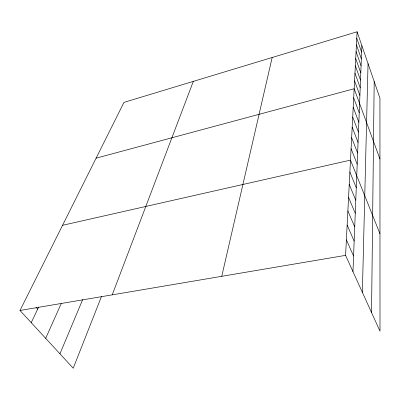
<?xml version="1.0" encoding="UTF-8"?>
<svg xmlns="http://www.w3.org/2000/svg" width="400" height="400" viewBox="0 0 400 400"><rect width="100%" height="100%" fill="white"/><g stroke="black" fill="none" stroke-linecap="round" stroke-linejoin="round"><path stroke-width="0.6" d="M371.54 312.545L374.19 81.475M362.36 292.315L368.045 63.62M352.96 271.605L361.87 45.655M357.095 31.785L379.94 98.205L380 331.19L345.59 255.36L357.095 31.785L123.985 102.38L20 310.46L73.215 368.215L101.505 296.455M221.745 276.315L272.175 57.5M112.225 294.855L193.32 81.38M59.945 353.815L82.665 299.595M45.685 338.335L61.25 303.5M31.235 322.65L38.72 306.93M96.11 158.16L354.165 88.75L379.955 159.005M62.555 225.305L350.49 160.125L379.975 233.775M20 310.46L345.59 255.36M36.065 307.3L37.685 309.105M346.39 239.85L353.575 256.03M347.15 225.045L354.16 241.15M347.88 210.905L354.725 226.925M348.575 197.38L355.26 213.305M349.24 184.43L355.775 200.255M349.88 172.025L356.27 187.745M351.08 148.7L357.195 164.2M351.645 137.725L357.635 153.11M352.19 127.175L358.055 142.44M352.71 117.025L358.46 132.165M353.215 107.25L358.85 122.27M353.7 97.835L359.225 112.73M354.575 80.84L359.905 95.495M354.965 73.175L360.21 87.72M355.35 65.745L360.51 80.175M355.72 58.54L360.795 72.86M356.08 51.55L361.075 65.76M356.43 44.77L361.35 58.865M356.77 38.185L361.61 52.165"/></g></svg>
